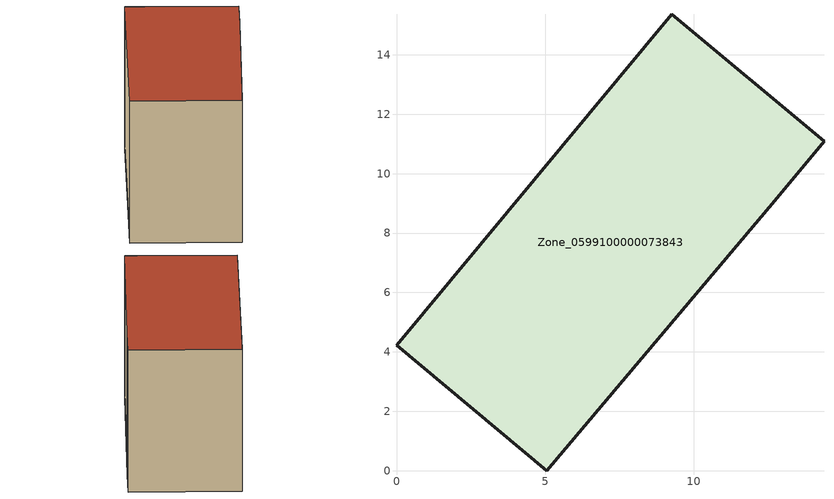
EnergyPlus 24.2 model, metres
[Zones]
Zone_0599100000073843
 floor ground (C_G): 9.26,15.36 14.39,11.09 12.74,9.09 5.06,0 0,4.22 z0
 wall outside (C_F): 5.06,0 12.74,9.09 14.39,11.09 9.26,15.36 0,4.22 5.06,0 z0:9.02
 roof outside (C_R): 14.39,11.09 9.26,15.36 0,4.22 5.06,0 12.74,9.09 z9.02
[BUILDING]
Pand.0599100000073843: North Axis=0; Terrain=City; Loads Convergence Tolerance Value=0.04; Temperature Convergence Tolerance Value=0.4; Solar Distribution=FullExterior; Maximum Number of Warmup Days=25; Minimum Number of Warmup Days=1
[Site:Location]
Rotterdam.The.Hague.AP_ZH_NLD Design_Conditions: Latitude=51.96; Longitude=4.45; Time Zone=1; Elevation=-4.5
[SITE:GROUNDTEMPERATURE:BUILDINGSURFACE]
18, 18, 18, 18, 18, 18, 18, 18, 18, 18, 18, 18
[MATERIAL] Thermal Absorptance=0.9; Solar Absorptance=0.7; Visible Absorptance=0.7
Name | Roughness | Thickness | Conductivity | Density | Specific Heat
G.TI.1946-1964 | MediumSmooth | 0.15 | 1 | 540 | 1210
F.TI.1946-1964 | Rough | 0.3 | 0.857143 | 1920 | 840
R.TI.1946-1964 | MediumRough | 0.2 | 0.277778 | 1500 | 1000
[CONSTRUCTION]
C_G: G.TI.1946-1964
C_F: F.TI.1946-1964
C_R: R.TI.1946-1964
[ZONE]
Zone_0599100000073843: Type=1; Multiplier=1; Ceiling Height=Autocalculate; Volume=Autocalculate; Floor Area=autocalculate; Part of Total Floor Area=Yes
[ZONEINFILTRATION:DESIGNFLOWRATE]
Infil_Zone_0599100000073843: Zone or ZoneList or Space or SpaceList=Zone_0599100000073843; Schedule=AlwaysOn; Design Flow Rate Calculation Method=Flow/Area; Flow Rate per Floor Area=0.003; Constant Term Coefficient=1; Temperature Term Coefficient=0; Velocity Term Coefficient=0; Velocity Squared Term Coefficient=0
[HVACTEMPLATE:ZONE:IDEALLOADSAIRSYSTEM]
Zone_0599100000073843: Maximum Heating Supply Air Temperature=50; Minimum Cooling Supply Air Temperature=13; Maximum Heating Supply Air Humidity Ratio=0.0156; Minimum Cooling Supply Air Humidity Ratio=0.0077; Heating Limit=NoLimit; Cooling Limit=NoLimit; Dehumidification Control Type=ConstantSensibleHeatRatio; Cooling Sensible Heat Ratio=0.7; Dehumidification Setpoint=60; Humidification Control Type=None; Humidification Setpoint=30; Outdoor Air Method=None; Outdoor Air Flow Rate per Person=0.00944; Outdoor Air Flow Rate per Zone Floor Area=0; Outdoor Air Flow Rate per Zone=0; Demand Controlled Ventilation Type=None; Outdoor Air Economizer Type=NoEconomizer; Heat Recovery Type=None; Sensible Heat Recovery Effectiveness=0.7; Latent Heat Recovery Effectiveness=0.65
[ZONECONTROL:THERMOSTAT]
ThermostatControl_Zone_0599100000073843: Zone or ZoneList=Zone_0599100000073843; Control Type Schedule=DualSetpointControlType; Control 1=Thermostat_Zone_0599100000073843; Temperature Difference Between Cutout And Setpoint=0
[THERMOSTATSETPOINT:DUALSETPOINT]
Thermostat_Zone_0599100000073843: Heating Setpoint Temperature Schedule=HeatingSetpoint_Zone_0599100000073843; Cooling Setpoint Temperature Schedule=CoolingSetpoint_Zone_0599100000073843
[SCHEDULE:COMPACT]
HeatingSetpoint_Zone_0599100000073843: Through: 12/31, For: AllDays, Until: 24:00, 21
CoolingSetpoint_Zone_0599100000073843: Through: 12/31, For: AllDays, Until: 24:00, 24
DualSetpointControlType: Through: 12/31, For: AllDays, Until: 24:00, 4
AlwaysOn: Through: 12/31, For: AllDays, Until: 24:00, 1
